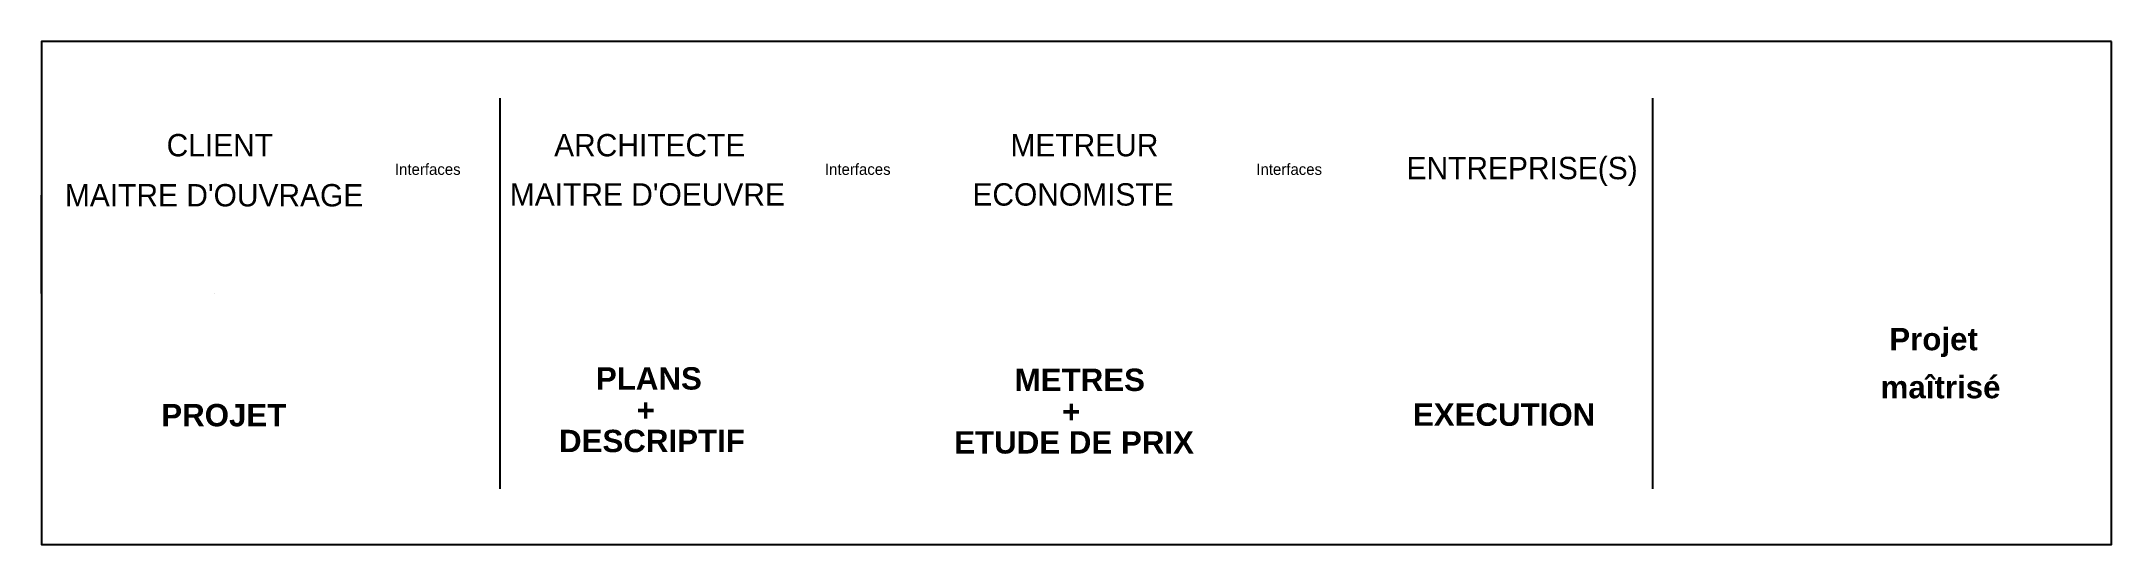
# Model space of a CAD drawing. Header units: millimetres. Extents: x 2937.656 to 2938.026, y 1294.441 to 1294.531.
import ezdxf

# ---------------------------------------------------------------- set-up
doc = ezdxf.new("R2010")
doc.units = ezdxf.units.MM
doc.layers.add('Cadre div', color=7, linetype='Continuous')
doc.layers.add('Métré -', color=10, linetype='Continuous')
for name, color, linetype, true_color in [('Flèches Suivi', 7, 'Continuous', 0x3a91cb), ('Textes Intervenants', 7, 'Continuous', 0x204558), ('Textes Phases Projets', 7, 'Continuous', 0x2a6f9d)]:
    doc.layers.add(name, color=color, linetype=linetype, true_color=true_color)
doc.styles.add('Annotatif', font='arial.ttf')

msp = doc.modelspace()

# ---------------------------------------------------------------- linework, layer by layer
at = {"layer": 'Cadre div', "color": 7, "true_color": 0xffffff}
msp.add_lwpolyline([(2938.02559, 1294.53082), (2937.65559, 1294.53082), (2937.65559, 1294.44082), (2938.02559, 1294.44082)], close=True, dxfattribs=at)
at = {"layer": 'Cadre div', "color": 3}
for points in [[(2937.73759, 1294.45082), (2937.73759, 1294.52067)], [(2937.94359, 1294.45082), (2937.94359, 1294.52067)]]:
    msp.add_lwpolyline(points, dxfattribs=at)
at = {"layer": 'Flèches Suivi', "elevation": 0.01}
msp.add_lwpolyline([(2937.68659, 1294.48575), (2937.68659, 1294.48575)], dxfattribs=at)
at = {"layer": 'Métré -', "color": 3}
msp.add_lwpolyline([(2937.65559, 1294.48575), (2937.65559, 1294.50332)], dxfattribs=at)

# ---------------------------------------------------------------- texts
at = {"layer": 'Flèches Suivi', "char_height": 0.002, "width": 0.008722, "attachment_point": 1, "style": 'Annotatif'}
for insert in [(2937.71877, 1294.51561, 0.0075), (2937.79562, 1294.51561, 0.0075), (2937.87273, 1294.51561, 0.0075)]:
    msp.add_mtext('{\\fCentury Gothic|b0|i0|c0|p34;\\P\\PInterfaces }', dxfattribs=dict(at, insert=insert))
at = {"layer": 'Textes Intervenants', "char_height": 0.004, "attachment_point": 1, "style": 'Annotatif'}
for s, insert in [('{\\fCentury Gothic|b0|i0|c0|p34;\\P\\PCLIENT}', (2937.67797, 1294.52759, 0.015)), ("{\\fCentury Gothic|b0|i0|c0|p34;\\P\\PMAITRE D'OUVRAGE}", (2937.65979, 1294.51864, 0.015)), ("{\\fCentury Gothic|b0|i0|c0|p34;\\P\\PMAITRE D'OEUVRE}", (2937.73931, 1294.51878, 0.015)), ('{\\fCentury Gothic|b0|i0|c0|p34;\\P\\PECONOMISTE}', (2937.82199, 1294.51878, 0.015)), ('{\\fCentury Gothic|b0|i0|c0|p34;\\P\\fCentury Gothic|b1|i0|c0|p34;\\P\\fArial|b1|i0|c0|p34; Projet  }', (2937.9843, 1294.49291, 0.02021))]:
    msp.add_mtext(s, dxfattribs=dict(at, insert=insert))
for s, insert, width in [('{\\fCentury Gothic|b0|i0|c0|p34;\\P\\PARCHITECTE}', (2937.74723, 1294.52759, 0.015), 0.0174439), ('{\\fCentury Gothic|b0|i0|c0|p34;\\P\\PMETREUR }', (2937.82878, 1294.52759, 0.015), 0.0174439), ('{\\fCentury Gothic|b0|i0|c0|p34;\\P\\PENTREPRISE(S) }', (2937.89958, 1294.5235, 0.015), 0.0174439), ('{\\fCentury Gothic|b0|i0|c0|p34;\\P\\fCentury Gothic|b1|i0|c0|p34;\\P\\fArial|b1|i0|c0|p34;maîtrisé  }', (2937.9843, 1294.48432, 0.02021), 0.0170243)]:
    msp.add_mtext(s, dxfattribs=dict(at, insert=insert, width=width))
at = {"layer": 'Textes Phases Projets', "char_height": 0.004, "attachment_point": 1, "style": 'Annotatif'}
for s, insert in [('{\\fCentury Gothic|b0|i0|c0|p34;\\P\\fCentury Gothic|b1|i0|c0|p34;\\P\\fArial|b1|i0|c0|p34;PLANS }', (2937.75469, 1294.48588, 0.015)), ('{\\fCentury Gothic|b0|i0|c0|p34;\\P\\fCentury Gothic|b1|i0|c0|p34;\\P\\fArial|b1|i0|c0|p34;METRES }', (2937.82954, 1294.48563, 0.015)), ('{\\fCentury Gothic|b0|i0|c0|p34;\\P\\fCentury Gothic|b1|i0|c0|p34;\\P\\fArial|b1|i0|c0|p34;PROJET}', (2937.67701, 1294.47931, 0.015)), ('{\\fCentury Gothic|b0|i0|c0|p34;\\P\\fCentury Gothic|b1|i0|c0|p34;\\P\\fArial|b1|i0|c0|p34;     + }', (2937.7542, 1294.4802, 0.015)), ('{\\fCentury Gothic|b0|i0|c0|p34;\\P\\fCentury Gothic|b1|i0|c0|p34;\\P\\fArial|b1|i0|c0|p34;     + }', (2937.83026, 1294.47995, 0.015)), ('{\\fCentury Gothic|b0|i0|c0|p34;\\P\\fCentury Gothic|b1|i0|c0|p34;\\P\\fArial|b1|i0|c0|p34;EXECUTION }', (2937.90071, 1294.4794, 0.015)), ('{\\fCentury Gothic|b0|i0|c0|p34;\\P\\fCentury Gothic|b1|i0|c0|p34;\\P\\fArial|b1|i0|c0|p34;DESCRIPTIF }', (2937.7481, 1294.47469, 0.015)), ('{\\fCentury Gothic|b0|i0|c0|p34;\\P\\fCentury Gothic|b1|i0|c0|p34;\\P\\fArial|b1|i0|c0|p34;ETUDE DE PRIX  }', (2937.81873, 1294.47444, 0.015))]:
    msp.add_mtext(s, dxfattribs=dict(at, insert=insert))

doc.saveas('drawing.dxf')
